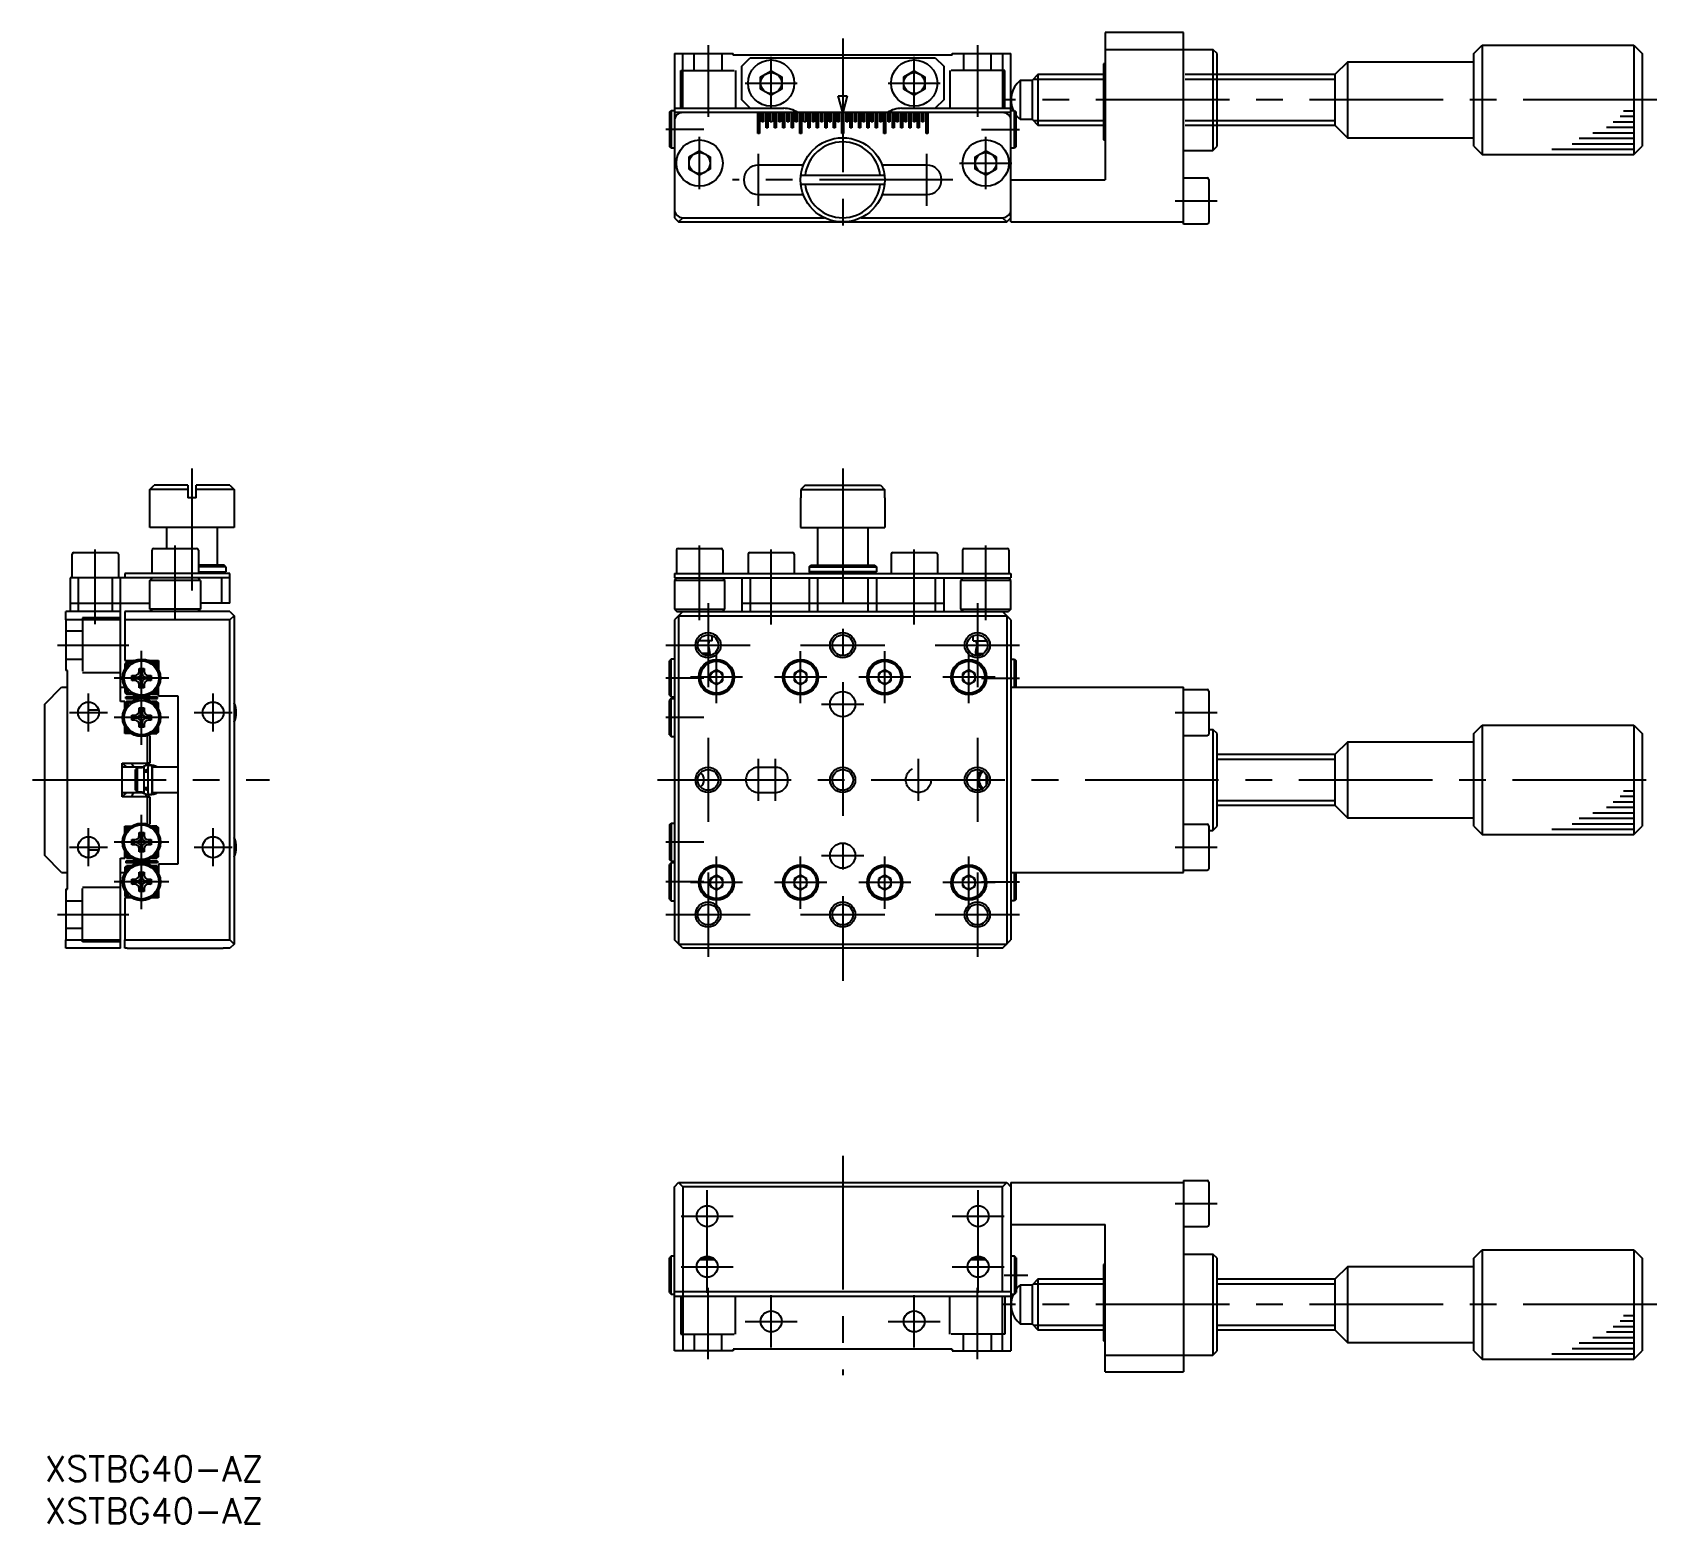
# Model space of a CAD drawing. Extents: x -1 to 405, y -8 to 169.
# Drawn here: x -1.5 to 191.9, y -8 to 169.1 of the extents above; entities that cross this region are included whole.
import ezdxf

# ---------------------------------------------------------------- set-up
doc = ezdxf.new("R2010")
doc.units = 0
doc.header["$LTSCALE"] = 0.5
doc.linetypes.add('CENTER', pattern=[50.8, 31.75, -6.35, 6.35, -6.35])
doc.linetypes.add('DASHED', pattern=[19.05, 12.7, -6.35])
for name, color, linetype in [('MSM_CENTER', 1, 'CENTER'), ('MSM_CONTINUOUS', 7, 'CONTINUOUS'), ('MSM_DASHED', 4, 'DASHED'), ('MSM_NARROW', 5, 'CONTINUOUS'), ('MSM_PART_NUMBER', 7, 'CONTINUOUS')]:
    doc.layers.add(name, color=color, linetype=linetype)
doc.styles.get("Standard").update_dxf_attribs({"font": 'txt.shx', "height": 3, "bigfont": 'bigfont.shx'})

# ---------------------------------------------------------------- blocks, each defined once
blk = doc.blocks.new('*U4')
at = {"layer": 'MSM_PART_NUMBER'}
blk.add_text('XSTBG40-AZ', height=3, dxfattribs=at).set_placement((0, -3))
blk = doc.blocks.new('*U5')
at = {"layer": 'MSM_PART_NUMBER'}
blk.add_text('XSTBG40-AZ', height=3, dxfattribs=at).set_placement((0, -8))

msp = doc.modelspace()

# ---------------------------------------------------------------- linework, layer by layer
at = {"layer": 'MSM_CENTER'}
for p, q in [((94.82, 168.41), (94.82, 144.61)), ((78.82, 167.61), (78.82, 159.11)), ((110.82, 167.61), (110.82, 159.11)), ((86.32, 160.01), (86.32, 166.21)), ((103.32, 160.01), (103.32, 166.21)), ((83.22, 163.11), (89.42, 163.11)), ((100.22, 163.11), (106.42, 163.11)), ((191.57, 161.11), (113.82, 161.11)), ((78.32, 157.61), (73.82, 157.61)), ((77.82, 150.51), (77.82, 156.71)), ((111.32, 157.61), (115.82, 157.61)), ((111.82, 150.51), (111.82, 156.71)), ((84.82, 148.51), (84.82, 154.71)), ((104.82, 148.51), (104.82, 154.71)), ((108.72, 153.61), (114.92, 153.61)), ((107.92, 151.61), (81.72, 151.61)), ((134.32, 149.11), (139.32, 149.11)), ((17.5, 102.83), (17.5, 117.33)), ((94.82, 117.33), (94.82, 56.45)), ((6, 98.81), (6, 107.69)), ((15.5, 99.3), (15.5, 108.18)), ((77.82, 99.3), (77.82, 108.18)), ((77.82, 99.3), (77.82, 108.18)), ((86.32, 98.8), (86.32, 107.68)), ((86.32, 98.8), (86.32, 107.68)), ((103.32, 98.8), (103.32, 107.68)), ((103.32, 98.8), (103.32, 107.68)), ((111.82, 99.3), (111.82, 108.18)), ((111.82, 99.3), (111.82, 108.18)), ((78.82, 101.33), (78.82, 91.33)), ((110.82, 101.33), (110.82, 91.33)), ((1.5, 96.33), (10, 96.33)), ((11.5, 84.48), (11.5, 95.68)), ((73.82, 96.33), (83.82, 96.33)), ((79.82, 89.43), (79.82, 95.63)), ((89.82, 96.33), (99.82, 96.33)), ((89.82, 89.43), (89.82, 95.63)), ((99.82, 89.43), (99.82, 95.63)), ((105.82, 96.33), (115.82, 96.33)), ((109.82, 89.43), (109.82, 95.63)), ((14.75, 92.43), (8.25, 92.43)), ((78.32, 92.43), (73.82, 92.43)), ((82.92, 92.53), (76.72, 92.53)), ((92.92, 92.53), (86.72, 92.53)), ((102.92, 92.53), (96.72, 92.53)), ((112.92, 92.53), (106.72, 92.53)), ((111.32, 92.43), (115.82, 92.43)), ((5.2, 86.08), (5.2, 90.58)), ((20, 86.08), (20, 90.58)), ((92.32, 89.33), (97.32, 89.33)), ((2.95, 88.33), (7.45, 88.33)), ((14.75, 87.73), (8.25, 87.73)), ((17.75, 88.33), (22.25, 88.33)), ((78.32, 87.73), (73.82, 87.73)), ((134.32, 88.33), (139.32, 88.33)), ((78.82, 85.33), (78.82, 75.33)), ((110.82, 85.33), (110.82, 75.33)), ((84.82, 77.83), (84.82, 82.83)), ((86.82, 77.83), (86.82, 82.83)), ((103.82, 77.83), (103.82, 82.83)), ((-1.45, 80.33), (26.72, 80.33)), ((72.82, 80.33), (191.88, 80.33)), ((11.5, 64.98), (11.5, 76.18)), ((5.2, 70.08), (5.2, 74.58)), ((20, 70.08), (20, 74.58)), ((2.95, 72.33), (7.45, 72.33)), ((14.75, 72.93), (8.25, 72.93)), ((17.75, 72.33), (22.25, 72.33)), ((78.32, 72.93), (73.82, 72.93)), ((134.32, 72.33), (139.32, 72.33)), ((79.82, 65.03), (79.82, 71.23)), ((89.82, 65.03), (89.82, 71.23)), ((92.32, 71.33), (97.32, 71.33)), ((99.82, 65.03), (99.82, 71.23)), ((109.82, 65.03), (109.82, 71.23)), ((14.75, 68.23), (8.25, 68.23)), ((78.32, 68.23), (73.82, 68.23)), ((82.92, 68.13), (76.72, 68.13)), ((78.82, 69.33), (78.82, 59.33)), ((92.92, 68.13), (86.72, 68.13)), ((102.92, 68.13), (96.72, 68.13)), ((112.92, 68.13), (106.72, 68.13)), ((110.82, 69.33), (110.82, 59.33)), ((111.32, 68.23), (115.82, 68.23)), ((1.5, 64.33), (10, 64.33)), ((73.82, 64.33), (83.82, 64.33)), ((89.82, 64.33), (99.82, 64.33)), ((105.82, 64.33), (115.82, 64.33)), ((94.82, 35.68), (94.82, 9.63)), ((78.72, 25.4), (78.72, 31.6)), ((110.92, 25.4), (110.92, 31.6)), ((134.32, 30), (139.32, 30)), ((75.62, 28.5), (81.82, 28.5)), ((107.82, 28.5), (114.02, 28.5)), ((78.72, 19.4), (78.72, 25.6)), ((110.92, 19.4), (110.92, 25.6)), ((75.62, 22.5), (81.82, 22.5)), ((107.82, 22.5), (114.02, 22.5)), ((114.02, 21.5), (116.82, 21.5)), ((78.82, 11.5), (78.82, 20)), ((110.82, 11.5), (110.82, 20)), ((86.32, 12.9), (86.32, 19.1)), ((103.32, 12.9), (103.32, 19.1)), ((191.57, 18), (113.82, 18)), ((83.22, 16), (89.42, 16)), ((100.22, 16), (106.42, 16))]:
    msp.add_line(p, q, dxfattribs=at)
at = {"layer": 'MSM_CONTINUOUS'}
for p, q in [((126.02, 169.11), (126.02, 151.61)), ((135.32, 169.11), (126.02, 169.11)), ((135.32, 146.36), (135.32, 169.11)), ((74.82, 166.61), (74.82, 147.11)), ((74.82, 166.61), (81.82, 166.61)), ((75.82, 160.11), (75.82, 166.61)), ((81.82, 166.41), (81.82, 166.61)), ((107.82, 166.41), (81.82, 166.41)), ((107.82, 166.41), (107.82, 166.61)), ((107.82, 166.61), (114.82, 166.61)), ((113.82, 166.61), (113.82, 160.11)), ((114.82, 146.61), (114.82, 166.61)), ((126.02, 167.11), (138.82, 167.11)), ((138.82, 167.11), (138.82, 155.11)), ((139.32, 166.61), (138.82, 167.11)), ((139.32, 155.61), (139.32, 166.61)), ((169.82, 166.61), (170.82, 167.61)), ((169.82, 155.61), (169.82, 166.61)), ((170.82, 167.61), (188.82, 167.61)), ((170.82, 167.61), (170.82, 154.61)), ((188.82, 167.61), (189.82, 166.61)), ((188.82, 167.61), (188.82, 154.61)), ((189.82, 166.61), (189.82, 155.61)), ((82.82, 165.11), (83.82, 166.11)), ((82.82, 161.11), (82.82, 165.11)), ((83.82, 166.11), (105.82, 166.11)), ((85.07, 163.83), (86.32, 164.55)), ((86.32, 164.55), (87.57, 163.83)), ((102.07, 163.83), (103.32, 164.55)), ((103.32, 164.55), (104.57, 163.83)), ((105.82, 166.11), (106.82, 165.11)), ((106.82, 165.11), (106.82, 161.11)), ((125.82, 165.41), (125.82, 156.36)), ((126.02, 165.41), (125.82, 165.41)), ((154.82, 165.61), (153.32, 164.11)), ((169.82, 165.61), (154.82, 165.61)), ((154.82, 165.61), (154.82, 156.61)), ((85.07, 162.39), (85.07, 163.83)), ((87.57, 163.83), (87.57, 162.39)), ((102.07, 162.39), (102.07, 163.83)), ((104.57, 163.83), (104.57, 162.39)), ((115.9, 163.41), (115.9, 158.81)), ((117.32, 163.41), (115.9, 163.41)), ((118.02, 164.11), (117.32, 163.41)), ((117.32, 163.41), (117.32, 158.81)), ((118.02, 164.11), (118.02, 158.11)), ((125.82, 164.11), (118.02, 164.11)), ((153.32, 164.11), (135.52, 164.11)), ((153.32, 164.11), (153.32, 158.11)), ((83.82, 160.11), (82.82, 161.11)), ((86.32, 161.67), (85.07, 162.39)), ((87.57, 162.39), (86.32, 161.67)), ((94.29, 161.61), (95.36, 161.61)), ((94.82, 159.61), (94.29, 161.61)), ((95.36, 161.61), (94.82, 159.61)), ((103.32, 161.67), (102.07, 162.39)), ((104.57, 162.39), (103.32, 161.67)), ((106.82, 161.11), (105.82, 160.11)), ((74.22, 159.66), (74.42, 159.86)), ((74.22, 159.66), (74.22, 155.56)), ((74.42, 159.86), (74.82, 159.86)), ((74.42, 159.86), (74.42, 155.36)), ((74.82, 160.11), (87.82, 160.11)), ((114.82, 159.61), (74.82, 159.61)), ((84.72, 157.11), (84.72, 159.61)), ((84.92, 159.61), (84.92, 157.11)), ((85.22, 158.51), (85.22, 159.61)), ((85.42, 159.61), (85.42, 158.51)), ((85.72, 157.81), (85.72, 159.61)), ((85.92, 159.61), (85.92, 157.81)), ((86.22, 158.51), (86.22, 159.61)), ((86.42, 159.61), (86.42, 158.51)), ((86.72, 157.81), (86.72, 159.61)), ((86.92, 159.61), (86.92, 157.81)), ((87.22, 158.51), (87.22, 159.61)), ((87.42, 159.61), (87.42, 158.51)), ((87.72, 157.81), (87.72, 159.61)), ((87.92, 159.61), (87.92, 157.81)), ((88.22, 158.51), (88.22, 159.61)), ((88.42, 159.61), (88.42, 158.51)), ((88.72, 157.81), (88.72, 159.61)), ((88.92, 159.61), (88.92, 157.81)), ((89.22, 158.51), (89.22, 159.61)), ((89.42, 159.61), (89.42, 158.51)), ((89.72, 157.11), (89.72, 159.61)), ((89.92, 159.61), (89.92, 157.11)), ((90.22, 158.51), (90.22, 159.61)), ((90.42, 159.61), (90.42, 158.51)), ((90.72, 157.81), (90.72, 159.61)), ((90.92, 159.61), (90.92, 157.81)), ((91.22, 158.51), (91.22, 159.61)), ((91.42, 159.61), (91.42, 158.51)), ((91.72, 157.81), (91.72, 159.61)), ((91.92, 159.61), (91.92, 157.81)), ((92.22, 158.51), (92.22, 159.61)), ((92.42, 159.61), (92.42, 158.51)), ((92.72, 157.81), (92.72, 159.61)), ((92.92, 159.61), (92.92, 157.81)), ((93.22, 158.51), (93.22, 159.61)), ((93.42, 159.61), (93.42, 158.51)), ((93.72, 157.81), (93.72, 159.61)), ((93.92, 159.61), (93.92, 157.81)), ((94.22, 158.51), (94.22, 159.61)), ((94.42, 159.61), (94.42, 158.51)), ((94.72, 157.11), (94.72, 159.61)), ((94.92, 159.61), (94.92, 157.11)), ((95.22, 158.51), (95.22, 159.61)), ((95.42, 159.61), (95.42, 158.51)), ((95.72, 157.81), (95.72, 159.61)), ((95.92, 159.61), (95.92, 157.81)), ((96.22, 158.51), (96.22, 159.61)), ((96.42, 159.61), (96.42, 158.51)), ((96.72, 157.81), (96.72, 159.61)), ((96.92, 159.61), (96.92, 157.81)), ((97.22, 158.51), (97.22, 159.61)), ((97.42, 159.61), (97.42, 158.51)), ((97.72, 157.81), (97.72, 159.61)), ((97.92, 159.61), (97.92, 157.81)), ((98.22, 158.51), (98.22, 159.61)), ((98.42, 159.61), (98.42, 158.51)), ((98.72, 157.81), (98.72, 159.61)), ((98.92, 159.61), (98.92, 157.81)), ((99.22, 158.51), (99.22, 159.61)), ((99.42, 159.61), (99.42, 158.51)), ((99.72, 157.11), (99.72, 159.61)), ((99.92, 159.61), (99.92, 157.11)), ((100.22, 158.51), (100.22, 159.61)), ((100.42, 159.61), (100.42, 158.51)), ((100.72, 157.81), (100.72, 159.61)), ((100.92, 159.61), (100.92, 157.81)), ((101.22, 158.51), (101.22, 159.61)), ((101.42, 159.61), (101.42, 158.51)), ((101.72, 157.81), (101.72, 159.61)), ((101.82, 160.11), (114.82, 160.11)), ((101.92, 159.61), (101.92, 157.81)), ((102.22, 158.51), (102.22, 159.61)), ((102.42, 159.61), (102.42, 158.51)), ((102.72, 157.81), (102.72, 159.61)), ((102.92, 159.61), (102.92, 157.81)), ((103.22, 158.51), (103.22, 159.61)), ((103.42, 159.61), (103.42, 158.51)), ((103.72, 157.81), (103.72, 159.61)), ((103.92, 159.61), (103.92, 157.81)), ((104.22, 158.51), (104.22, 159.61)), ((104.42, 159.61), (104.42, 158.51)), ((104.72, 157.11), (104.72, 159.61)), ((104.92, 159.61), (104.92, 157.11)), ((114.82, 159.86), (115.22, 159.86)), ((115.22, 159.86), (115.42, 159.66)), ((115.22, 155.36), (115.22, 159.86)), ((115.42, 155.56), (115.42, 159.66)), ((115.9, 158.81), (117.32, 158.81)), ((117.32, 158.81), (118.02, 158.11)), ((84.92, 157.11), (84.72, 157.11)), ((85.42, 158.51), (85.22, 158.51)), ((85.92, 157.81), (85.72, 157.81)), ((86.42, 158.51), (86.22, 158.51)), ((86.92, 157.81), (86.72, 157.81)), ((87.42, 158.51), (87.22, 158.51)), ((87.92, 157.81), (87.72, 157.81)), ((88.42, 158.51), (88.22, 158.51)), ((88.92, 157.81), (88.72, 157.81)), ((89.42, 158.51), (89.22, 158.51)), ((89.92, 157.11), (89.72, 157.11)), ((90.42, 158.51), (90.22, 158.51)), ((90.92, 157.81), (90.72, 157.81)), ((91.42, 158.51), (91.22, 158.51)), ((91.92, 157.81), (91.72, 157.81)), ((92.42, 158.51), (92.22, 158.51)), ((92.92, 157.81), (92.72, 157.81)), ((93.42, 158.51), (93.22, 158.51)), ((93.92, 157.81), (93.72, 157.81)), ((94.42, 158.51), (94.22, 158.51)), ((94.92, 157.11), (94.72, 157.11)), ((95.42, 158.51), (95.22, 158.51)), ((95.92, 157.81), (95.72, 157.81)), ((96.42, 158.51), (96.22, 158.51)), ((96.92, 157.81), (96.72, 157.81)), ((97.42, 158.51), (97.22, 158.51)), ((97.92, 157.81), (97.72, 157.81)), ((98.42, 158.51), (98.22, 158.51)), ((98.92, 157.81), (98.72, 157.81)), ((99.42, 158.51), (99.22, 158.51)), ((99.92, 157.11), (99.72, 157.11)), ((100.42, 158.51), (100.22, 158.51)), ((100.92, 157.81), (100.72, 157.81)), ((101.42, 158.51), (101.22, 158.51)), ((101.92, 157.81), (101.72, 157.81)), ((102.42, 158.51), (102.22, 158.51)), ((102.92, 157.81), (102.72, 157.81)), ((103.42, 158.51), (103.22, 158.51)), ((103.92, 157.81), (103.72, 157.81)), ((104.42, 158.51), (104.22, 158.51)), ((104.92, 157.11), (104.72, 157.11)), ((118.02, 158.11), (125.82, 158.11)), ((135.52, 158.11), (153.32, 158.11)), ((153.32, 158.11), (154.82, 156.61)), ((154.82, 156.61), (169.82, 156.61)), ((74.42, 155.36), (74.22, 155.56)), ((74.82, 155.36), (74.42, 155.36)), ((76.57, 154.33), (77.82, 155.05)), ((77.82, 155.05), (79.07, 154.33)), ((110.57, 154.33), (111.82, 155.05)), ((111.82, 155.05), (113.07, 154.33)), ((115.22, 155.36), (114.82, 155.36)), ((115.42, 155.56), (115.22, 155.36)), ((125.82, 156.36), (126.02, 156.36)), ((135.32, 155.11), (138.82, 155.11)), ((138.82, 155.11), (139.32, 155.61)), ((169.82, 155.61), (170.82, 154.61)), ((188.82, 154.61), (189.82, 155.61)), ((76.57, 152.89), (76.57, 154.33)), ((77.82, 152.17), (76.57, 152.89)), ((79.07, 152.89), (77.82, 152.17)), ((79.07, 154.33), (79.07, 152.89)), ((90.14, 153.36), (84.82, 153.36)), ((104.82, 153.36), (99.51, 153.36)), ((110.57, 152.89), (110.57, 154.33)), ((111.82, 152.17), (110.57, 152.89)), ((113.07, 152.89), (111.82, 152.17)), ((113.07, 154.33), (113.07, 152.89)), ((170.82, 154.61), (188.82, 154.61)), ((99.8, 152.11), (89.85, 152.11)), ((89.85, 151.11), (99.8, 151.11)), ((114.82, 151.61), (126.02, 151.61)), ((135.32, 151.86), (138.12, 151.86)), ((138.32, 151.66), (138.32, 146.56)), ((84.82, 149.86), (90.14, 149.86)), ((99.51, 149.86), (104.82, 149.86)), ((74.82, 147.11), (75.32, 146.61)), ((75.32, 146.61), (75.82, 147.11)), ((75.82, 147.11), (92.64, 147.11)), ((97, 147.11), (113.82, 147.11)), ((113.82, 147.11), (114.32, 146.61)), ((114.32, 146.61), (114.82, 147.11)), ((75.32, 146.61), (114.32, 146.61)), ((114.82, 146.61), (135.32, 146.61)), ((138.12, 146.36), (135.32, 146.36)), ((12.5, 114.83), (13, 115.33)), ((12.5, 110.33), (12.5, 114.83)), ((17, 114.83), (12.5, 114.83)), ((17, 115.33), (13, 115.33)), ((17, 115.33), (17, 113.83)), ((22, 115.33), (18, 115.33)), ((18, 113.83), (18, 115.33)), ((22.5, 114.83), (18, 114.83)), ((22, 115.33), (22.5, 114.83)), ((22.5, 114.83), (22.5, 110.33)), ((90.35, 115.33), (89.85, 114.83)), ((89.85, 114.83), (99.8, 114.83)), ((89.85, 114.83), (89.85, 113.83)), ((90.35, 115.33), (99.3, 115.33)), ((99.3, 115.33), (99.8, 114.83)), ((99.8, 114.83), (99.8, 113.83)), ((18, 113.83), (17, 113.83)), ((89.82, 113.83), (89.82, 110.33)), ((89.82, 113.83), (89.85, 113.83)), ((99.8, 113.83), (99.82, 113.83)), ((99.82, 113.83), (99.82, 110.33)), ((22.5, 110.33), (12.5, 110.33)), ((14.5, 107.83), (14.5, 110.33)), ((20.5, 110.33), (20.5, 105.83)), ((89.82, 110.33), (99.82, 110.33)), ((91.82, 110.33), (91.82, 105.83)), ((97.82, 110.33), (97.82, 105.83)), ((3.25, 104.33), (3.25, 107.14)), ((3.45, 107.34), (8.55, 107.34)), ((8.75, 107.14), (8.75, 104.33)), ((12.75, 104.83), (12.75, 107.63)), ((12.95, 107.83), (18.05, 107.83)), ((18.25, 107.63), (18.25, 104.83)), ((75.07, 107.63), (75.07, 104.83)), ((75.27, 107.83), (80.37, 107.83)), ((80.57, 107.63), (80.57, 104.83)), ((83.57, 107.13), (83.57, 104.83)), ((83.77, 107.33), (88.87, 107.33)), ((89.07, 107.13), (89.07, 104.83)), ((100.57, 107.13), (100.57, 104.83)), ((100.77, 107.33), (105.87, 107.33)), ((106.07, 107.13), (106.07, 104.83)), ((109.07, 107.63), (109.07, 104.83)), ((109.27, 107.83), (114.37, 107.83)), ((114.57, 107.63), (114.57, 104.83)), ((22, 104.83), (9.5, 104.83)), ((9.5, 104.83), (9.5, 104.33)), ((21.3, 105.83), (18.25, 105.83)), ((21.5, 105.63), (18.25, 105.63)), ((18.25, 105.03), (21.5, 105.03)), ((21.5, 105.63), (21.3, 105.83)), ((21.3, 104.83), (21.5, 105.03)), ((21.5, 105.63), (21.5, 105.03)), ((22, 101.33), (22, 104.83)), ((74.82, 104.83), (74.82, 104.33)), ((74.82, 104.83), (114.82, 104.83)), ((90.82, 105.63), (91.02, 105.83)), ((90.82, 105.63), (90.82, 105.03)), ((90.82, 105.63), (98.82, 105.63)), ((91.02, 104.83), (90.82, 105.03)), ((98.82, 105.03), (90.82, 105.03)), ((91.02, 105.83), (98.62, 105.83)), ((98.62, 105.83), (98.82, 105.63)), ((98.62, 104.83), (98.82, 105.03)), ((98.82, 105.63), (98.82, 105.03)), ((114.82, 104.83), (114.82, 104.33)), ((3, 104.33), (3, 100.33)), ((22, 104.33), (3, 104.33)), ((4, 100.33), (4, 104.33)), ((8, 104.33), (8, 100.33)), ((9, 89.63), (9, 104.33)), ((12.5, 104.03), (12.8, 104.33)), ((12.5, 100.63), (12.5, 104.03)), ((18.5, 104.03), (12.5, 104.03)), ((18.5, 104.03), (18.2, 104.33)), ((18.5, 104.03), (18.5, 100.63)), ((21, 104.33), (21, 101.33)), ((74.82, 104.33), (114.82, 104.33)), ((75.12, 104.33), (74.82, 104.03)), ((74.82, 104.03), (74.82, 100.63)), ((74.82, 104.03), (74.82, 104.03)), ((80.82, 104.03), (74.82, 104.03)), ((80.82, 104.03), (80.52, 104.33)), ((80.82, 100.63), (80.82, 104.03)), ((82.82, 104.33), (82.82, 100.33)), ((83.82, 104.33), (83.82, 100.33)), ((90.82, 104.33), (90.82, 100.33)), ((91.82, 104.33), (91.82, 100.33)), ((97.82, 104.33), (97.82, 100.33)), ((98.82, 104.33), (98.82, 100.33)), ((105.82, 104.33), (105.82, 100.33)), ((106.82, 104.33), (106.82, 100.33)), ((109.12, 104.33), (108.82, 104.03)), ((108.82, 104.03), (108.82, 100.63)), ((108.82, 104.03), (108.82, 104.03)), ((114.82, 104.03), (108.82, 104.03)), ((114.82, 104.03), (114.52, 104.33)), ((114.82, 100.63), (114.82, 104.03)), ((3, 101.33), (12.5, 101.33)), ((12.5, 100.63), (12.8, 100.33)), ((18.5, 100.63), (12.5, 100.63)), ((18.2, 100.33), (18.5, 100.63)), ((22, 101.33), (18.5, 101.33)), ((74.82, 100.63), (80.82, 100.63)), ((74.82, 100.63), (75.12, 100.33)), ((80.52, 100.33), (80.82, 100.63)), ((82.82, 101.33), (106.82, 101.33)), ((108.82, 100.63), (114.82, 100.63)), ((108.82, 100.63), (109.12, 100.33)), ((114.82, 100.63), (114.52, 100.33)), ((2.5, 99.33), (2.5, 100.33)), ((9, 100.33), (2.5, 100.33)), ((2.5, 99.33), (2.5, 93.33)), ((9, 99.33), (2.5, 99.33)), ((9.5, 100.33), (9.5, 94.53)), ((22, 100.33), (9.5, 100.33)), ((22, 99.33), (9.5, 99.33)), ((22, 100.33), (22.5, 99.83)), ((22.5, 99.83), (22, 99.33)), ((22, 61.33), (22, 99.33)), ((22.5, 99.83), (22.5, 60.83)), ((75.82, 100.33), (74.82, 99.33)), ((74.82, 99.33), (74.82, 61.33)), ((75.12, 100.33), (114.52, 100.33)), ((75.32, 99.83), (114.32, 99.83)), ((75.32, 99.83), (75.32, 60.83)), ((114.82, 99.33), (113.82, 100.33)), ((114.32, 99.83), (114.32, 60.83)), ((114.82, 99.33), (114.82, 61.33)), ((79.32, 96.83), (77.7, 96.83)), ((79.32, 96.83), (79.32, 97.46)), ((110.32, 96.83), (110.32, 97.46)), ((110.32, 96.83), (111.95, 96.83)), ((79.07, 95.33), (78.11, 95.33)), ((79.07, 95.33), (78.7, 95.11)), ((110.58, 95.33), (110.94, 95.11)), ((110.58, 95.33), (111.54, 95.33)), ((2.7, 93.33), (2.5, 93.33)), ((2.7, 67.33), (2.7, 93.33)), ((9.5, 94.53), (10.69, 94.53)), ((9.7, 94.33), (9.5, 94.13)), ((9.5, 94.13), (9.5, 93.46)), ((9.5, 94.13), (10.03, 94.13)), ((10.29, 94.33), (9.7, 94.33)), ((9.7, 93.78), (9.7, 94.33)), ((10.63, 94.51), (10.6, 94.53)), ((11.2, 93.58), (11.8, 93.58)), ((11.2, 93.23), (11.2, 93.58)), ((11.2, 93.58), (11.41, 93.23)), ((11.41, 93.02), (11.41, 93.23)), ((11.59, 93.23), (11.41, 93.23)), ((11.8, 93.58), (11.59, 93.23)), ((11.59, 93.23), (11.59, 93.02)), ((11.8, 93.58), (11.8, 93.23)), ((12.31, 94.53), (13.5, 94.53)), ((12.4, 94.53), (12.37, 94.51)), ((13.3, 94.33), (12.71, 94.33)), ((12.97, 94.13), (13.5, 94.13)), ((13.5, 94.13), (13.3, 94.33)), ((13.3, 94.33), (13.3, 93.78)), ((13.5, 94.53), (13.5, 93.46)), ((74.42, 94.68), (74.22, 94.48)), ((74.22, 90.38), (74.22, 94.48)), ((74.82, 94.68), (74.42, 94.68)), ((74.42, 90.18), (74.42, 94.68)), ((79.82, 93.4), (79.07, 92.97)), ((79.07, 92.97), (79.07, 92.1)), ((80.57, 92.97), (79.82, 93.4)), ((80.57, 92.1), (80.57, 92.97)), ((89.82, 93.4), (89.07, 92.97)), ((89.07, 92.97), (89.07, 92.1)), ((90.57, 92.97), (89.82, 93.4)), ((90.57, 92.1), (90.57, 92.97)), ((99.82, 93.4), (99.07, 92.97)), ((99.07, 92.97), (99.07, 92.1)), ((100.57, 92.97), (99.82, 93.4)), ((100.57, 92.1), (100.57, 92.97)), ((109.82, 93.4), (109.07, 92.97)), ((109.07, 92.97), (109.07, 92.1)), ((110.57, 92.97), (109.82, 93.4)), ((110.57, 92.1), (110.57, 92.97)), ((114.82, 94.68), (115.22, 94.68)), ((115.22, 94.68), (115.42, 94.48)), ((115.22, 91.33), (115.22, 94.68)), ((115.42, 91.33), (115.42, 94.48)), ((0, 89.33), (2, 91.33)), ((2, 91.33), (2.7, 91.33)), ((9, 91.33), (9.5, 91.33)), ((9.5, 91.4), (9.5, 90.73)), ((9.7, 90.53), (9.7, 91.08)), ((10.35, 92.73), (10.7, 92.73)), ((10.35, 92.13), (10.35, 92.73)), ((10.35, 92.73), (10.7, 92.52)), ((10.35, 92.13), (10.7, 92.35)), ((10.7, 92.13), (10.35, 92.13)), ((10.7, 92.52), (10.91, 92.52)), ((10.7, 92.52), (10.7, 92.35)), ((10.91, 92.35), (10.7, 92.35)), ((11.2, 91.28), (11.41, 91.64)), ((11.2, 91.28), (11.2, 91.63)), ((11.8, 91.28), (11.2, 91.28)), ((11.41, 91.64), (11.41, 91.85)), ((11.59, 91.64), (11.41, 91.64)), ((11.59, 91.85), (11.59, 91.64)), ((11.8, 91.28), (11.59, 91.64)), ((11.8, 91.63), (11.8, 91.28)), ((12.09, 92.52), (12.3, 92.52)), ((12.3, 92.35), (12.09, 92.35)), ((12.3, 92.73), (12.65, 92.73)), ((12.3, 92.52), (12.65, 92.73)), ((12.3, 92.52), (12.3, 92.35)), ((12.3, 92.35), (12.65, 92.13)), ((12.65, 92.13), (12.3, 92.13)), ((12.65, 92.73), (12.65, 92.13)), ((13.3, 91.08), (13.3, 90.53)), ((13.5, 90.33), (13.5, 91.4)), ((79.07, 92.1), (79.82, 91.67)), ((79.82, 91.67), (80.57, 92.1)), ((89.07, 92.1), (89.82, 91.67)), ((89.82, 91.67), (90.57, 92.1)), ((99.07, 92.1), (99.82, 91.67)), ((99.82, 91.67), (100.57, 92.1)), ((109.07, 92.1), (109.82, 91.67)), ((109.82, 91.67), (110.57, 92.1)), ((114.82, 91.33), (135.32, 91.33)), ((135.32, 69.33), (135.32, 91.33)), ((135.32, 91.08), (138.12, 91.08)), ((138.32, 90.88), (138.32, 85.78)), ((0, 71.33), (0, 89.33)), ((5.2, 89.53), (4.85, 89.53)), ((5.2, 87.08), (5.2, 89.53)), ((9.5, 89.63), (9, 89.63)), ((9.5, 90.73), (9.7, 90.53)), ((10.03, 90.73), (9.5, 90.73)), ((9.5, 88.76), (9.5, 89.63)), ((9.7, 89.63), (9.5, 89.43)), ((10.03, 89.43), (9.5, 89.43)), ((9.63, 90.18), (13.38, 90.18)), ((9.63, 89.98), (9.63, 90.18)), ((9.63, 89.98), (13.38, 89.98)), ((9.7, 90.53), (10.29, 90.53)), ((10.29, 89.63), (9.7, 89.63)), ((9.7, 89.63), (9.7, 89.08)), ((10.55, 90.19), (10.69, 90.33)), ((10.55, 90.18), (10.55, 90.19)), ((10.55, 90.18), (10.55, 90.19)), ((10.55, 89.98), (10.55, 89.98)), ((10.69, 89.83), (10.55, 89.98)), ((10.55, 89.98), (10.55, 89.98)), ((10.74, 89.85), (10.61, 89.98)), ((10.85, 89.89), (10.75, 89.98)), ((12.15, 90.28), (12.25, 90.18)), ((12.26, 90.32), (12.39, 90.18)), ((12.31, 90.33), (12.45, 90.19)), ((12.45, 89.98), (12.31, 89.83)), ((12.45, 90.19), (12.45, 90.18)), ((12.45, 90.19), (12.45, 90.18)), ((12.45, 89.98), (12.45, 89.98)), ((12.45, 89.98), (12.45, 89.98)), ((12.71, 90.53), (13.3, 90.53)), ((13.3, 89.63), (12.71, 89.63)), ((13.5, 90.73), (12.97, 90.73)), ((13.5, 89.43), (12.97, 89.43)), ((13.3, 90.53), (13.5, 90.73)), ((13.3, 89.63), (13.5, 89.43)), ((13.3, 89.08), (13.3, 89.63)), ((13.38, 89.98), (13.38, 90.18)), ((13.5, 90.33), (15.8, 90.33)), ((13.5, 88.76), (13.5, 89.43)), ((15.8, 90.33), (15.8, 70.33)), ((74.22, 90.38), (74.42, 90.18)), ((74.42, 89.98), (74.22, 89.78)), ((74.22, 85.68), (74.22, 89.78)), ((74.42, 90.18), (74.82, 90.18)), ((74.42, 89.98), (74.82, 89.98)), ((74.42, 85.48), (74.42, 89.98)), ((6.41, 88.63), (5.2, 88.63)), ((10.35, 88.03), (10.7, 88.03)), ((10.35, 87.43), (10.35, 88.03)), ((10.35, 88.03), (10.7, 87.82)), ((10.35, 87.43), (10.7, 87.65)), ((10.7, 87.43), (10.35, 87.43)), ((10.7, 87.82), (10.91, 87.82)), ((10.7, 87.82), (10.7, 87.65)), ((10.91, 87.65), (10.7, 87.65)), ((11.2, 88.88), (11.8, 88.88)), ((11.2, 88.53), (11.2, 88.88)), ((11.2, 88.88), (11.41, 88.53)), ((11.41, 88.32), (11.41, 88.53)), ((11.59, 88.53), (11.41, 88.53)), ((11.41, 86.94), (11.41, 87.15)), ((11.8, 88.88), (11.59, 88.53)), ((11.59, 88.53), (11.59, 88.32)), ((11.59, 87.15), (11.59, 86.94)), ((11.8, 88.88), (11.8, 88.53)), ((12.09, 87.82), (12.3, 87.82)), ((12.3, 87.65), (12.09, 87.65)), ((12.3, 88.03), (12.65, 88.03)), ((12.3, 87.82), (12.65, 88.03)), ((12.3, 87.82), (12.3, 87.65)), ((12.3, 87.65), (12.65, 87.43)), ((12.65, 87.43), (12.3, 87.43)), ((12.65, 88.03), (12.65, 87.43)), ((9.5, 85.83), (9.5, 86.7)), ((9.7, 85.83), (9.5, 86.03)), ((9.5, 86.03), (10.03, 86.03)), ((10.29, 85.83), (9.5, 85.83)), ((9.7, 86.38), (9.7, 85.83)), ((11.2, 86.58), (11.41, 86.94)), ((11.2, 86.58), (11.2, 86.93)), ((11.8, 86.58), (11.2, 86.58)), ((11.59, 86.94), (11.41, 86.94)), ((11.8, 86.58), (11.59, 86.94)), ((11.8, 86.93), (11.8, 86.58)), ((12.2, 82.33), (12.2, 85.59)), ((12.37, 85.66), (12.5, 85.53)), ((12.5, 85.53), (12.5, 82.33)), ((12.71, 85.83), (13.3, 85.83)), ((12.97, 86.03), (13.5, 86.03)), ((13.3, 85.83), (13.3, 86.38)), ((13.5, 86.03), (13.3, 85.83)), ((13.5, 86.03), (13.5, 86.7)), ((74.22, 85.68), (74.42, 85.48)), ((74.42, 85.48), (74.82, 85.48)), ((138.12, 85.58), (135.32, 85.58)), ((138.32, 86.33), (138.82, 86.33)), ((138.82, 86.33), (138.82, 74.33)), ((139.32, 85.83), (138.82, 86.33)), ((139.32, 74.83), (139.32, 85.83)), ((169.82, 85.83), (170.82, 86.83)), ((169.82, 74.83), (169.82, 85.83)), ((170.82, 86.83), (188.82, 86.83)), ((170.82, 86.83), (170.82, 73.83)), ((188.82, 86.83), (189.82, 85.83)), ((188.82, 86.83), (188.82, 73.83)), ((189.82, 85.83), (189.82, 74.83)), ((153.32, 83.33), (139.32, 83.33)), ((154.82, 84.83), (153.32, 83.33)), ((153.32, 83.33), (153.32, 77.33)), ((169.82, 84.83), (154.82, 84.83)), ((154.82, 84.83), (154.82, 75.83)), ((9.2, 78.33), (9.2, 82.33)), ((9.2, 82.33), (12.2, 82.33)), ((11.6, 81.83), (9.2, 81.83)), ((11, 81.78), (10.8, 81.57)), ((10.8, 79.1), (10.8, 81.57)), ((11.6, 81.78), (11, 81.78)), ((11, 78.89), (11, 81.78)), ((11.8, 81.83), (11.6, 81.83)), ((11.6, 81.78), (11.6, 81.83)), ((11.8, 78.83), (11.8, 81.83)), ((12.25, 81.23), (11.8, 81.23)), ((12.5, 82.33), (12.2, 82.33)), ((12.2, 81.55), (12.2, 81.23)), ((12.25, 81.83), (12.25, 78.83)), ((12.75, 78.83), (12.75, 81.83)), ((12.8, 81.23), (12.75, 81.23)), ((15.8, 81.83), (12.8, 81.83)), ((12.8, 78.83), (12.8, 81.83)), ((11.8, 79.43), (12.25, 79.43)), ((12.2, 79.43), (12.2, 79.12)), ((12.75, 79.43), (12.8, 79.43)), ((111.92, 79.78), (111.92, 80.88)), ((9.2, 78.83), (11.6, 78.83)), ((12.2, 78.33), (9.2, 78.33)), ((10.8, 79.1), (11, 78.89)), ((11.6, 78.89), (11, 78.89)), ((11.6, 78.83), (11.6, 78.89)), ((11.6, 78.83), (11.8, 78.83)), ((12.2, 75.07), (12.2, 78.33)), ((12.2, 78.33), (12.5, 78.33)), ((12.5, 78.33), (12.5, 75.13)), ((12.8, 78.83), (15.8, 78.83)), ((139.32, 77.33), (153.32, 77.33)), ((153.32, 77.33), (154.82, 75.83)), ((154.82, 75.83), (169.82, 75.83)), ((5.2, 73.58), (5.2, 71.14)), ((9.5, 73.96), (9.5, 74.83)), ((9.5, 74.83), (10.29, 74.83)), ((9.7, 74.83), (9.5, 74.63)), ((10.03, 74.63), (9.5, 74.63)), ((9.7, 74.83), (9.7, 74.28)), ((11.2, 74.08), (11.8, 74.08)), ((11.2, 73.73), (11.2, 74.08)), ((11.2, 74.08), (11.41, 73.73)), ((11.41, 73.52), (11.41, 73.73)), ((11.59, 73.73), (11.41, 73.73)), ((11.8, 74.08), (11.59, 73.73)), ((11.59, 73.73), (11.59, 73.52)), ((11.8, 74.08), (11.8, 73.73)), ((12.37, 75.01), (12.5, 75.13)), ((13.3, 74.83), (12.71, 74.83)), ((12.97, 74.63), (13.5, 74.63)), ((13.3, 74.83), (13.3, 74.28)), ((13.3, 74.83), (13.5, 74.63)), ((13.5, 73.96), (13.5, 74.63)), ((74.22, 74.98), (74.42, 75.18)), ((74.22, 74.98), (74.22, 70.88)), ((74.42, 75.18), (74.82, 75.18)), ((74.42, 75.18), (74.42, 70.68)), ((135.32, 75.08), (138.12, 75.08)), ((138.32, 74.88), (138.32, 69.78)), ((138.32, 74.33), (138.82, 74.33)), ((138.82, 74.33), (139.32, 74.83)), ((169.82, 74.83), (170.82, 73.83)), ((170.82, 73.83), (188.82, 73.83)), ((188.82, 73.83), (189.82, 74.83)), ((5.2, 72.04), (6.41, 72.04)), ((9.5, 71.03), (9.5, 71.9)), ((9.7, 71.03), (9.7, 71.58)), ((10.35, 72.63), (10.35, 73.23)), ((10.35, 73.23), (10.7, 73.23)), ((10.35, 73.23), (10.7, 73.02)), ((10.35, 72.63), (10.7, 72.85)), ((10.7, 72.63), (10.35, 72.63)), ((10.7, 73.02), (10.91, 73.02)), ((10.7, 73.02), (10.7, 72.85)), ((10.91, 72.85), (10.7, 72.85)), ((11.2, 71.78), (11.41, 72.14)), ((11.2, 71.78), (11.2, 72.13)), ((11.8, 71.78), (11.2, 71.78)), ((11.41, 72.14), (11.41, 72.35)), ((11.59, 72.14), (11.41, 72.14)), ((11.59, 72.35), (11.59, 72.14)), ((11.8, 71.78), (11.59, 72.14)), ((11.8, 72.13), (11.8, 71.78)), ((12.09, 73.02), (12.3, 73.02)), ((12.3, 72.85), (12.09, 72.85)), ((12.3, 73.23), (12.65, 73.23)), ((12.3, 73.02), (12.65, 73.23)), ((12.3, 73.02), (12.3, 72.85)), ((12.3, 72.85), (12.65, 72.63)), ((12.65, 72.63), (12.3, 72.63)), ((12.65, 73.23), (12.65, 72.63)), ((13.3, 71.58), (13.3, 71.03)), ((13.5, 71.23), (13.5, 71.9)), ((2, 69.33), (0, 71.33)), ((4.85, 71.14), (5.2, 71.14)), ((9, 71.03), (9.5, 71.03)), ((9, 60.33), (9, 71.03)), ((10.03, 71.23), (9.5, 71.23)), ((9.7, 71.03), (9.5, 71.23)), ((9.5, 69.93), (9.7, 70.13)), ((9.5, 69.93), (9.5, 69.26)), ((9.5, 69.93), (10.03, 69.93)), ((9.63, 70.68), (9.63, 70.48)), ((11.45, 70.68), (9.63, 70.68)), ((13.38, 70.48), (9.63, 70.48)), ((9.7, 71.03), (10.29, 71.03)), ((9.7, 69.58), (9.7, 70.13)), ((10.29, 70.13), (9.7, 70.13)), ((10.55, 70.69), (10.69, 70.83)), ((10.55, 70.68), (10.55, 70.69)), ((10.55, 70.68), (10.55, 70.69)), ((10.69, 70.33), (10.55, 70.48)), ((10.55, 70.48), (10.55, 70.48)), ((10.55, 70.48), (10.55, 70.48)), ((10.61, 70.68), (10.74, 70.82)), ((10.75, 70.68), (10.85, 70.78)), ((13.38, 70.68), (11.55, 70.68)), ((12.15, 70.39), (12.25, 70.48)), ((12.26, 70.35), (12.39, 70.48)), ((12.31, 70.84), (12.45, 70.69)), ((12.45, 70.48), (12.31, 70.33)), ((12.45, 70.69), (12.45, 70.68)), ((12.45, 70.69), (12.45, 70.68)), ((12.45, 70.48), (12.45, 70.48)), ((12.45, 70.48), (12.45, 70.48)), ((12.71, 71.03), (13.3, 71.03)), ((13.3, 70.13), (12.71, 70.13)), ((13.5, 71.23), (12.97, 71.23)), ((12.97, 69.93), (13.5, 69.93)), ((13.5, 71.23), (13.3, 71.03)), ((13.3, 70.13), (13.3, 69.58)), ((13.3, 70.13), (13.5, 69.93)), ((13.38, 70.68), (13.38, 70.48)), ((15.8, 70.33), (13.5, 70.33)), ((13.5, 70.33), (13.5, 69.26)), ((74.42, 70.68), (74.22, 70.88)), ((74.42, 70.48), (74.22, 70.28)), ((74.22, 66.18), (74.22, 70.28)), ((74.42, 70.68), (74.82, 70.68)), ((74.82, 70.48), (74.42, 70.48)), ((74.42, 65.98), (74.42, 70.48)), ((2, 69.33), (2.7, 69.33)), ((9, 69.33), (9.5, 69.33)), ((10.35, 68.53), (10.7, 68.53)), ((10.35, 67.93), (10.35, 68.53)), ((10.35, 68.53), (10.7, 68.32)), ((10.35, 67.93), (10.7, 68.15)), ((10.7, 67.93), (10.35, 67.93)), ((10.7, 68.32), (10.91, 68.32)), ((10.7, 68.32), (10.7, 68.15)), ((10.91, 68.15), (10.7, 68.15)), ((11.2, 69.38), (11.8, 69.38)), ((11.2, 69.03), (11.2, 69.38)), ((11.2, 69.38), (11.41, 69.03)), ((11.41, 68.82), (11.41, 69.03)), ((11.59, 69.03), (11.41, 69.03)), ((11.8, 69.38), (11.59, 69.03)), ((11.59, 69.03), (11.59, 68.82)), ((11.8, 69.38), (11.8, 69.03)), ((12.09, 68.32), (12.3, 68.32)), ((12.3, 68.15), (12.09, 68.15)), ((12.3, 68.53), (12.65, 68.53)), ((12.3, 68.32), (12.65, 68.53)), ((12.3, 68.32), (12.3, 68.15)), ((12.3, 68.15), (12.65, 67.93)), ((12.65, 67.93), (12.3, 67.93)), ((12.65, 68.53), (12.65, 67.93)), ((79.82, 69), (79.07, 68.57)), ((79.07, 68.57), (79.07, 67.7)), ((79.07, 67.7), (79.82, 67.27)), ((80.57, 68.57), (79.82, 69)), ((79.82, 67.27), (80.57, 67.7)), ((80.57, 67.7), (80.57, 68.57)), ((89.82, 69), (89.07, 68.57)), ((89.07, 68.57), (89.07, 67.7)), ((89.07, 67.7), (89.82, 67.27)), ((90.57, 68.57), (89.82, 69)), ((89.82, 67.27), (90.57, 67.7)), ((90.57, 67.7), (90.57, 68.57)), ((99.82, 69), (99.07, 68.57)), ((99.07, 68.57), (99.07, 67.7)), ((99.07, 67.7), (99.82, 67.27)), ((100.57, 68.57), (99.82, 69)), ((99.82, 67.27), (100.57, 67.7)), ((100.57, 67.7), (100.57, 68.57)), ((109.82, 69), (109.07, 68.57)), ((109.07, 68.57), (109.07, 67.7)), ((109.07, 67.7), (109.82, 67.27)), ((110.57, 68.57), (109.82, 69)), ((109.82, 67.27), (110.57, 67.7)), ((110.57, 67.7), (110.57, 68.57)), ((114.82, 69.33), (135.32, 69.33)), ((115.22, 65.98), (115.22, 69.33)), ((115.42, 66.18), (115.42, 69.33)), ((138.12, 69.58), (135.32, 69.58)), ((2.5, 67.33), (2.5, 61.33)), ((2.7, 67.33), (2.5, 67.33)), ((2.5, 67.33), (2.7, 67.33)), ((9.5, 67.2), (9.5, 66.53)), ((10.03, 66.53), (9.5, 66.53)), ((9.5, 66.53), (9.7, 66.33)), ((10.29, 66.33), (9.5, 66.33)), ((9.5, 66.33), (9.5, 61.33)), ((9.7, 66.33), (9.7, 66.88)), ((11.2, 67.08), (11.41, 67.44)), ((11.2, 67.08), (11.2, 67.43)), ((11.8, 67.08), (11.2, 67.08)), ((11.41, 67.44), (11.41, 67.65)), ((11.59, 67.44), (11.41, 67.44)), ((11.59, 67.65), (11.59, 67.44)), ((11.8, 67.08), (11.59, 67.44)), ((11.8, 67.43), (11.8, 67.08)), ((13.5, 66.33), (12.71, 66.33)), ((13.5, 66.53), (12.97, 66.53)), ((13.3, 66.88), (13.3, 66.33)), ((13.5, 66.53), (13.3, 66.33)), ((13.5, 67.2), (13.5, 66.33)), ((74.22, 66.18), (74.42, 65.98)), ((74.42, 65.98), (74.82, 65.98)), ((115.22, 65.98), (114.82, 65.98)), ((115.42, 66.18), (115.22, 65.98)), ((2.5, 60.33), (2.5, 61.33)), ((2.5, 61.33), (9, 61.33)), ((9, 60.33), (2.5, 60.33)), ((9.5, 61.33), (22, 61.33)), ((9.5, 60.33), (9.5, 61.33)), ((9.8, 60.33), (9.5, 60.33)), ((9.8, 60.33), (21.2, 60.33)), ((22, 60.33), (21.2, 60.33)), ((22.5, 60.83), (22, 61.33)), ((22.5, 60.83), (22, 60.33)), ((75.82, 60.33), (74.82, 61.33)), ((75.32, 60.83), (114.32, 60.83)), ((113.82, 60.33), (75.82, 60.33)), ((113.82, 60.33), (114.82, 61.33)), ((74.82, 32), (75.32, 32.5)), ((74.82, 12.5), (74.82, 32)), ((75.32, 32.5), (75.82, 32)), ((75.32, 32.5), (114.32, 32.5)), ((75.82, 32), (75.82, 19)), ((113.82, 32), (75.82, 32)), ((113.82, 32), (114.32, 32.5)), ((113.82, 19.5), (113.82, 32)), ((114.32, 32.5), (114.82, 32)), ((114.82, 32.5), (114.82, 19.5)), ((114.82, 32.5), (135.32, 32.5)), ((135.32, 32.75), (138.12, 32.75)), ((135.32, 32.75), (135.32, 10)), ((138.32, 32.55), (138.32, 27.45)), ((114.82, 27.5), (126.02, 27.5)), ((126.02, 10), (126.02, 27.5)), ((138.12, 27.25), (135.32, 27.25)), ((138.32, 27.45), (138.32, 27.45)), ((74.42, 23.75), (74.22, 23.55)), ((74.22, 19.45), (74.22, 23.55)), ((74.82, 23.75), (74.42, 23.75)), ((74.42, 19.25), (74.42, 23.75)), ((79.68, 23.3), (77.76, 23.3)), ((77.97, 23.5), (79.47, 23.5)), ((111.88, 23.3), (109.96, 23.3)), ((110.17, 23.5), (111.67, 23.5)), ((115.22, 23.75), (114.92, 23.75)), ((115.42, 23.55), (115.22, 23.75)), ((115.22, 23.75), (115.22, 19.25)), ((115.42, 23.55), (115.42, 19.45)), ((135.32, 24), (138.82, 24)), ((138.82, 24), (138.82, 12)), ((139.32, 23.5), (138.82, 24)), ((139.32, 12.5), (139.32, 23.5)), ((169.82, 23.5), (170.82, 24.5)), ((169.82, 12.5), (169.82, 23.5)), ((170.82, 24.5), (188.82, 24.5)), ((170.82, 24.5), (170.82, 11.5)), ((188.82, 24.5), (189.82, 23.5)), ((188.82, 24.5), (188.82, 11.5)), ((189.82, 23.5), (189.82, 12.5)), ((126.02, 22.75), (125.82, 22.75)), ((125.82, 22.75), (125.82, 13.7)), ((154.82, 22.5), (153.32, 21)), ((169.82, 22.5), (154.82, 22.5)), ((154.82, 22.5), (154.82, 13.5)), ((74.22, 19.45), (74.42, 19.25)), ((114.82, 19.5), (74.82, 19.5)), ((114.82, 19.5), (114.82, 12.5)), ((115.22, 19.25), (115.42, 19.45)), ((115.9, 20.3), (115.9, 15.7)), ((117.32, 20.3), (115.9, 20.3)), ((118.02, 21), (117.32, 20.3)), ((117.32, 20.3), (117.32, 15.7)), ((118.02, 21), (118.02, 15)), ((125.82, 21), (118.02, 21)), ((153.32, 21), (139.32, 21)), ((153.32, 21), (153.32, 15)), ((74.42, 19.25), (74.82, 19.25)), ((74.82, 19), (114.82, 19)), ((75.82, 19), (75.82, 12.5)), ((113.82, 12.5), (113.82, 19)), ((114.82, 19.25), (115.22, 19.25)), ((115.9, 15.7), (117.32, 15.7)), ((117.32, 15.7), (118.02, 15)), ((118.02, 15), (125.82, 15)), ((125.82, 13.7), (126.02, 13.7)), ((139.32, 15), (153.32, 15)), ((153.32, 15), (154.82, 13.5)), ((81.82, 12.5), (74.82, 12.5)), ((107.82, 12.7), (81.82, 12.7)), ((81.82, 12.7), (81.82, 12.5)), ((107.82, 12.7), (107.82, 12.5)), ((107.82, 12.5), (114.82, 12.5)), ((126.02, 12), (138.82, 12)), ((138.82, 12), (139.32, 12.5)), ((154.82, 13.5), (169.82, 13.5)), ((169.82, 12.5), (170.82, 11.5)), ((188.82, 11.5), (189.82, 12.5)), ((126.02, 10), (135.32, 10)), ((170.82, 11.5), (188.82, 11.5))]:
    msp.add_line(p, q, dxfattribs=at)
for centre, radius in [((86.32, 163.11), 2.75), ((86.32, 163.11), 1.25), ((103.32, 163.11), 2.75), ((103.32, 163.11), 1.25), ((94.82, 151.61), 5), ((77.82, 153.61), 2.75), ((77.82, 153.61), 1.25), ((111.82, 153.61), 2.75), ((111.82, 153.61), 1.25), ((78.82, 96.33), 1.23), ((94.82, 96.33), 1.23), ((110.82, 96.33), 1.23), ((11.5, 92.43), 2.25), ((11.5, 92.43), 2.05), ((79.82, 92.53), 2.1), ((79.82, 92.53), 1.9), ((79.82, 92.53), 0.75), ((89.82, 92.53), 2.1), ((89.82, 92.53), 1.9), ((89.82, 92.53), 0.75), ((99.82, 92.53), 2.1), ((99.82, 92.53), 1.9), ((99.82, 92.53), 0.75), ((109.82, 92.53), 2.1), ((109.82, 92.53), 1.9), ((109.82, 92.53), 0.75), ((5.2, 88.33), 1.25), ((11.5, 87.73), 2.25), ((11.5, 87.73), 2.05), ((20, 88.33), 1.25), ((94.82, 89.33), 1.5), ((78.82, 80.33), 1.23), ((94.82, 80.33), 1.23), ((110.82, 80.33), 1.23), ((5.2, 72.33), 1.25), ((11.5, 72.93), 2.25), ((11.5, 72.93), 2.05), ((20, 72.33), 1.25), ((94.82, 71.33), 1.5), ((11.5, 68.23), 2.25), ((11.5, 68.23), 2.05), ((79.82, 68.13), 2.1), ((79.82, 68.13), 1.9), ((89.82, 68.13), 2.1), ((89.82, 68.13), 1.9), ((99.82, 68.13), 2.1), ((99.82, 68.13), 1.9), ((109.82, 68.13), 2.1), ((109.82, 68.13), 1.9), ((79.82, 68.13), 0.75), ((89.82, 68.13), 0.75), ((99.82, 68.13), 0.75), ((109.82, 68.13), 0.75), ((78.82, 64.33), 1.23), ((94.82, 64.33), 1.23), ((110.82, 64.33), 1.23), ((78.72, 28.5), 1.25), ((110.92, 28.5), 1.25), ((78.72, 22.5), 1.25), ((110.92, 22.5), 1.25), ((86.32, 16), 1.25), ((103.32, 16), 1.25)]:
    msp.add_circle(centre, radius, dxfattribs=at)
for centre, radius, start, end in [((117.82, 161.11), 3, 129.9445, 204.6243), ((75.82, 158.61), 1, 90, 180), ((87.82, 157.11), 3, 56.4427, 90.0171), ((101.82, 157.11), 3, 90, 123.5573), ((113.82, 158.61), 1, 0, 90), ((117.82, 161.11), 3, 216.8699, 230.0555), ((94.82, 151.61), 4.5, 6.3794, 173.6206), ((84.82, 151.61), 1.75, 90, 270), ((104.82, 151.61), 1.75, 270, 90), ((94.82, 151.61), 4.5, 186.3794, 353.6206), ((138.12, 151.66), 0.2, 0, 90), ((75.82, 148.11), 1, 180, 270), ((113.82, 148.11), 1, 270, 0.0287), ((138.12, 146.56), 0.2, 270, 0), ((3.45, 107.14), 0.2, 90, 180), ((8.55, 107.14), 0.2, 0, 90), ((12.95, 107.63), 0.2, 90, 180), ((18.05, 107.63), 0.2, 0, 90), ((75.27, 107.63), 0.2, 90, 180), ((80.37, 107.63), 0.2, 0, 90), ((83.77, 107.13), 0.2, 90, 180), ((88.87, 107.13), 0.2, 0, 90), ((100.77, 107.13), 0.2, 90, 180), ((105.87, 107.13), 0.2, 0, 90), ((109.27, 107.63), 0.2, 90, 180), ((114.37, 107.63), 0.2, 0, 90), ((77.23, 97.15), 1.79, 333.0272, 349.932), ((112.42, 97.15), 1.79, 190.068, 206.9728), ((76.4, 95.21), 2.66, 2.5568, 24.8132), ((78.82, 96.33), 0.00246, 153.0644, 206.5626), ((113.24, 95.21), 2.66, 155.1868, 177.4432), ((110.82, 96.33), 0.00246, 333.4374, 26.9356), ((10.7, 93.23), 0.5, 270, 0), ((10.91, 93.02), 0.5, 270, 0), ((12.09, 93.02), 0.5, 180, 270), ((12.3, 93.23), 0.5, 180, 270), ((10.7, 91.63), 0.5, 0, 90), ((10.91, 91.85), 0.5, 0, 90), ((12.09, 91.85), 0.5, 90, 180), ((12.3, 91.63), 0.5, 90, 180), ((138.12, 90.88), 0.2, 0, 90), ((20, 88.33), 2.75, 335.38, 24.62), ((10.7, 88.53), 0.5, 270, 0), ((10.7, 86.93), 0.5, 0, 90), ((10.91, 88.32), 0.5, 270, 0), ((10.91, 87.15), 0.5, 0, 90), ((12.09, 88.32), 0.5, 180, 270), ((12.09, 87.15), 0.5, 90, 180), ((12.3, 88.53), 0.5, 180, 270), ((12.3, 86.93), 0.5, 90, 180), ((138.12, 85.78), 0.2, 270, 0), ((8, 80.33), 2.3, 40.7057, 58.551), ((8, 80.33), 3, 30, 41.8103), ((12.5, 80.33), 1.75, 58.9973, 124.2993), ((12.5, 80.33), 1.25, 101.5369, 124.0558), ((11.75, 80.33), 1, 64.1581, 87.134), ((8, 80.33), 4.45, 22.5425, 26.7076), ((12.5, 81.83), 0.25, 0, 180), ((8, 80.33), 4.75, 21.5925, 24.9011), ((12.5, 80.33), 1.25, 76.1133, 78.4629), ((112.32, 80.34), 1.5, 131.6617, 228.4392), ((112.32, 80.34), 1.3, 128.5603, 231.5406), ((12.5, 80.33), 1.75, 166.2709, 193.7291), ((11.75, 80.33), 1, 272.866, 295.8419), ((12.5, 80.33), 1.25, 235.9442, 258.4631), ((77.32, 80.34), 1.02, 305.525, 54.3741), ((8, 80.33), 2.3, 301.449, 319.2943), ((8, 80.33), 3, 318.1897, 330), ((12.5, 80.33), 1.75, 235.7007, 270), ((8, 80.33), 4.45, 333.2924, 337.4575), ((12.5, 78.83), 0.25, 180, 0), ((8, 80.33), 4.75, 335.0989, 338.4075), ((12.5, 80.33), 1.75, 270, 301.0027), ((12.5, 80.33), 1.25, 281.5371, 283.8867), ((10.7, 73.73), 0.5, 270, 0), ((10.91, 73.52), 0.5, 270, 0), ((12.09, 73.52), 0.5, 180, 270), ((12.3, 73.73), 0.5, 180, 270), ((20, 72.33), 2.75, 335.38, 24.62), ((138.12, 74.88), 0.2, 0, 90), ((10.7, 72.13), 0.5, 0, 90), ((10.91, 72.35), 0.5, 0, 90), ((12.09, 72.35), 0.5, 90, 180), ((12.3, 72.13), 0.5, 90, 180), ((138.12, 69.78), 0.2, 270, 0), ((10.7, 69.03), 0.5, 270, 0), ((10.7, 67.43), 0.5, 0, 90), ((10.91, 68.82), 0.5, 270, 0), ((10.91, 67.65), 0.5, 0, 90), ((12.09, 68.82), 0.5, 180, 270), ((12.09, 67.65), 0.5, 90, 180), ((12.3, 69.03), 0.5, 180, 270), ((12.3, 67.43), 0.5, 90, 180), ((138.12, 32.55), 0.2, 0, 90), ((138.12, 27.45), 0.2, 270, 0), ((117.82, 18), 3, 129.9445, 143.1301), ((117.82, 18), 3, 155.3757, 230.0555)]:
    msp.add_arc(centre, radius, start, end, dxfattribs=at)
at = {"layer": 'MSM_DASHED'}
for p, q in [((77.17, 164.61), (77.17, 166.61)), ((80.47, 166.61), (80.47, 164.61)), ((109.17, 166.61), (109.17, 164.61)), ((112.47, 164.61), (112.47, 166.61)), ((75.57, 164.61), (82.07, 164.61)), ((75.57, 160.11), (75.57, 164.61)), ((82.07, 164.61), (82.07, 160.11)), ((114.07, 164.61), (107.57, 164.61)), ((107.57, 164.61), (107.57, 160.11)), ((114.07, 160.11), (114.07, 164.61)), ((4.5, 99.58), (4.5, 93.08)), ((9, 99.58), (4.5, 99.58)), ((4.5, 97.98), (2.5, 97.98)), ((2.5, 94.68), (4.5, 94.68)), ((4.5, 93.08), (9, 93.08)), ((84.82, 81.83), (86.82, 81.83)), ((84.82, 78.83), (86.82, 78.83)), ((2.5, 65.98), (4.5, 65.98)), ((4.5, 61.08), (4.5, 67.58)), ((4.5, 67.58), (9, 67.58)), ((4.5, 62.68), (2.5, 62.68)), ((9, 61.08), (4.5, 61.08)), ((75.57, 19), (75.57, 14.5)), ((82.07, 14.5), (82.07, 19)), ((107.57, 14.5), (107.57, 19)), ((114.07, 19), (114.07, 14.5)), ((75.57, 14.5), (82.07, 14.5)), ((77.17, 14.5), (77.17, 12.5)), ((80.47, 12.5), (80.47, 14.5)), ((114.07, 14.5), (107.57, 14.5)), ((109.17, 12.5), (109.17, 14.5)), ((112.47, 14.5), (112.47, 12.5))]:
    msp.add_line(p, q, dxfattribs=at)
msp.add_circle((103.82, 80.33), 1.5, dxfattribs=at)
for centre, start, end in [((84.82, 80.33), 90, 270), ((86.82, 80.33), 270, 90)]:
    msp.add_arc(centre, 1.5, start, end, dxfattribs=at)
at = {"layer": 'MSM_NARROW'}
for p, q in [((117.48, 163.57), (125.82, 163.57)), ((135.52, 163.57), (153.32, 163.57)), ((117.48, 158.65), (125.82, 158.65)), ((135.52, 158.65), (153.32, 158.65)), ((187.2, 159.16), (188.82, 159.16)), ((187.6, 159.81), (188.82, 159.81)), ((183.95, 157.21), (188.82, 157.21)), ((185.57, 157.86), (188.82, 157.86)), ((186.39, 158.51), (188.82, 158.51)), ((179.07, 155.26), (188.82, 155.26)), ((181.51, 155.91), (188.82, 155.91)), ((182.32, 156.56), (188.82, 156.56)), ((139.32, 82.79), (153.32, 82.79)), ((139.32, 77.88), (153.32, 77.88)), ((186.39, 77.73), (188.82, 77.73)), ((187.2, 78.38), (188.82, 78.38)), ((187.6, 79.03), (188.82, 79.03)), ((182.32, 75.78), (188.82, 75.78)), ((183.95, 76.43), (188.82, 76.43)), ((185.57, 77.08), (188.82, 77.08)), ((179.07, 74.48), (188.82, 74.48)), ((181.51, 75.13), (188.82, 75.13)), ((117.48, 20.46), (125.82, 20.46)), ((139.32, 20.46), (153.32, 20.46)), ((117.48, 15.54), (125.82, 15.54)), ((139.32, 15.54), (153.32, 15.54)), ((187.2, 16.05), (188.82, 16.05)), ((187.6, 16.7), (188.82, 16.7)), ((183.95, 14.1), (188.82, 14.1)), ((185.57, 14.75), (188.82, 14.75)), ((186.39, 15.4), (188.82, 15.4)), ((179.07, 12.15), (188.82, 12.15)), ((181.51, 12.8), (188.82, 12.8)), ((182.32, 13.45), (188.82, 13.45))]:
    msp.add_line(p, q, dxfattribs=at)
for centre in [(78.82, 96.33), (94.82, 96.33), (110.82, 96.33), (78.82, 80.33), (94.82, 80.33), (110.82, 80.33), (78.82, 64.33), (94.82, 64.33), (110.82, 64.33)]:
    msp.add_circle(centre, 1.5, dxfattribs=at)

# ---------------------------------------------------------------- block references
at = {"layer": 'MSM_CONTINUOUS'}
for name in ['*U4', '*U5']:
    msp.add_blockref(name, (0, 0), dxfattribs=at)

doc.saveas('drawing.dxf')
